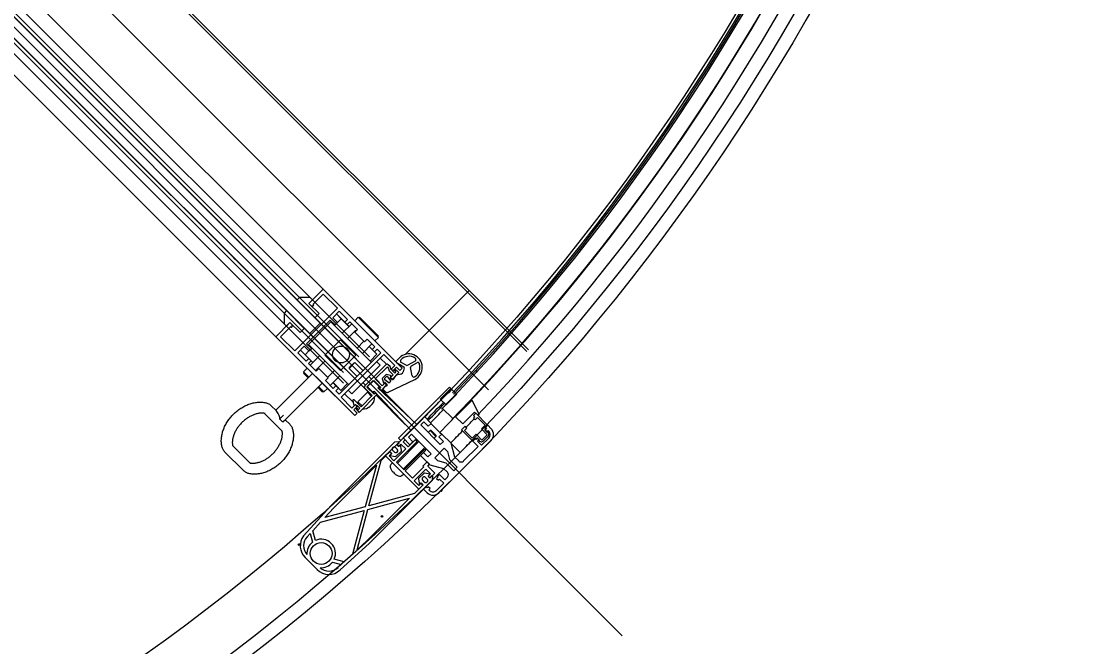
# Model space of a CAD drawing. Extents: x 820 to 5791, y 1495 to 5010.
# Drawn here: x 3219.3 to 3283, y 1978.3 to 2015.5 of the extents above; entities that cross this region are included whole.
import ezdxf

# ---------------------------------------------------------------- set-up
doc = ezdxf.new("R2010")
doc.units = 0
doc.header["$LTSCALE"] = 20
doc.layers.get('0').update_dxf_attribs({"linetype": 'CONTINUOUS', "lineweight": 15})
doc.layers.get('DEFPOINTS').update_dxf_attribs({"linetype": 'CONTINUOUS'})
doc.layers.add('_00_TT_PLASTER INTERIOR', color=60, linetype='CONTINUOUS', lineweight=0)
doc.layers.add('ölç', color=63, linetype='CONTINUOUS', lineweight=20)
doc.layers.add('dış ölçü', color=7, linetype='CONTINUOUS', lineweight=20, true_color=0x0d6787)
doc.styles.add('TRS', font='times.ttf', dxfattribs={"width": 0.8})
doc.dimstyles.new('dış ölçü', dxfattribs={"dimtxt": 12, "dimasz": 5, "dimexe": 5, "dimexo": 35, "dimgap": 5, "dimtad": 1, "dimdec": 0, "dimdsep": 46, "dimtxsty": 'TRS', "dimblk": 'DOT', "dimcen": 0, "dimdle": 0.1, "dimclrd": 256, "dimclre": 256, "dimclrt": 73, "dimadec": 0, "dimazin": 0, "dimtfac": 0.3, "dimtdec": 0, "dimtix": 1, "dimtmove": 2, "dimatfit": 3, "dimldrblk": 'DOT', "dimfxl": 1, "dimfxlon": 1, "dimtolj": 1, "dimarcsym": 0})

# ---------------------------------------------------------------- blocks, each defined once
blk = doc.blocks.new('_Dot')
at = {"layer": 'ölç', "color": 0, "lineweight": -2}
blk.add_line((-0.5, 0), (-1, 0), dxfattribs=at)
at = {"layer": 'ölç', "color": 0, "const_width": 0.5}
blk.add_lwpolyline([(-0.25, 0, 1), (0.25, 0, 1)], format="xyb", close=True, dxfattribs=at)
blk = doc.blocks.new('*D176')
at = {"layer": 'DEFPOINTS', "color": 0, "transparency": 16777216}
for p in [(2844.176, 2097.044), (3414.391, 2084.554), (3414.391, 1809.278)]:
    blk.add_point(p, dxfattribs=at)
at = {"layer": 'dış ölçü', "lineweight": -2, "transparency": 16777216}
for p, q in [((2844.176, 1810.278), (2844.176, 1804.278)), ((3414.391, 1810.278), (3414.391, 1804.278)), ((2849.176, 1809.278), (3409.391, 1809.278))]:
    blk.add_line(p, q, dxfattribs=at)
at = {"layer": 'dış ölçü', "lineweight": -2, "transparency": 16777216, "xscale": 5, "yscale": 5, "zscale": 5, "rotation": 180}
blk.add_blockref('_Dot', (2844.176, 1809.278), dxfattribs=at)
at = {"layer": 'dış ölçü', "lineweight": -2, "transparency": 16777216, "xscale": 5, "yscale": 5, "zscale": 5}
blk.add_blockref('_Dot', (3414.391, 1809.278), dxfattribs=at)
at = {"layer": 'dış ölçü', "color": 73, "transparency": 16777216, "insert": (3129.284, 1820.399), "char_height": 12, "attachment_point": 5, "style": 'TRS'}
blk.add_mtext('\\A1;570', dxfattribs=at)
blk = doc.blocks.new('*D180')
at = {"layer": 'DEFPOINTS', "color": 0, "transparency": 16777216}
for p in [(3700.972, 2100.044), (2054.288, 2083.441), (3700.972, 1729.278)]:
    blk.add_point(p, dxfattribs=at)
at = {"layer": 'dış ölçü', "lineweight": -2, "transparency": 16777216}
for p, q in [((2054.288, 1730.278), (2054.288, 1724.278)), ((3700.972, 1730.278), (3700.972, 1724.278)), ((2059.288, 1729.278), (3695.972, 1729.278))]:
    blk.add_line(p, q, dxfattribs=at)
at = {"layer": 'dış ölçü', "lineweight": -2, "transparency": 16777216, "xscale": 5, "yscale": 5, "zscale": 5, "rotation": 180}
blk.add_blockref('_Dot', (2054.288, 1729.278), dxfattribs=at)
at = {"layer": 'dış ölçü', "lineweight": -2, "transparency": 16777216, "xscale": 5, "yscale": 5, "zscale": 5}
blk.add_blockref('_Dot', (3700.972, 1729.278), dxfattribs=at)
at = {"layer": 'dış ölçü', "color": 73, "transparency": 16777216, "insert": (2877.63, 1740.399), "char_height": 12, "attachment_point": 5, "style": 'TRS'}
blk.add_mtext('\\A1;1647', dxfattribs=at)
blk = doc.blocks.new('HGJFG')
at = {"color": 9}
for p, q in [((-1909.479, -3391.44), (-2111.075, -3189.844)), ((-2000.483, -3288.981), (-1915.065, -3374.399)), ((-2000.588, -3289.085), (-1915.169, -3374.503)), ((-2002.87, -3291.367), (-1917.451, -3376.786)), ((-2006.352, -3291.738), (-1923.762, -3374.328)), ((-1923.948, -3376.352), (-2007.881, -3292.419)), ((-1924.54, -3374.823), (-2006.847, -3292.516)), ((-2008.501, -3293.038), (-1924.567, -3376.972)), ((-1925.318, -3374.965), (-2006.989, -3293.294)), ((-1925.177, -3374.823), (-2006.847, -3293.153)), ((-2008.403, -3294.072), (-1926.096, -3376.379)), ((-2007.767, -3294.072), (-1926.096, -3375.743)), ((-2007.625, -3293.93), (-1925.954, -3375.601)), ((-2009.181, -3294.567), (-1926.591, -3377.157)), ((-1927.298, -3370.793), (-1928.146, -3371.641)), ((-1927.906, -3371.684), (-1927.298, -3371.076)), ((-1922.596, -3375.495), (-1927.298, -3370.793)), ((-1927.298, -3371.076), (-1926.449, -3371.924)), ((-1918.705, -3370.968), (-1920.987, -3373.25)), ((-1918.671, -3370.934), (-1918.705, -3370.968)), ((-1918.671, -3370.934), (-1918.602, -3370.865)), ((-1918.6, -3370.864), (-1918.602, -3370.865)), ((-1928.712, -3371.288), (-1928.853, -3371.429)), ((-1928.853, -3371.429), (-1927.793, -3372.49)), ((-1928.076, -3371.288), (-1928.712, -3371.288)), ((-1928.146, -3371.641), (-1927.934, -3371.429)), ((-1927.545, -3372.242), (-1928.146, -3371.641)), ((-1928.146, -3371.641), (-1928.012, -3371.776)), ((-1927.934, -3371.429), (-1928.076, -3371.288)), ((-1928.012, -3371.776), (-1927.899, -3371.776)), ((-1927.856, -3371.733), (-1927.906, -3371.684)), ((-1927.899, -3371.776), (-1927.856, -3371.733)), ((-1929.49, -3372.066), (-1929.631, -3372.207)), ((-1929.631, -3372.207), (-1929.631, -3372.843)), ((-1928.429, -3373.126), (-1929.49, -3372.066)), ((-1926.449, -3371.924), (-1928.995, -3374.47)), ((-1927.793, -3372.49), (-1927.545, -3372.242)), ((-1926.732, -3372.49), (-1926.343, -3372.101)), ((-1926.223, -3372.547), (-1926.506, -3372.264)), ((-1926.502, -3372.26), (-1926.007, -3372.755)), ((-1926.343, -3372.101), (-1925.848, -3372.596)), ((-1925.212, -3372.455), (-1925.424, -3372.667)), ((-1925.212, -3372.455), (-1924.01, -3373.657)), ((-1925.177, -3372.49), (-1925.134, -3372.448)), ((-1925.134, -3372.448), (-1924.003, -3373.579)), ((-1929.278, -3372.773), (-1930.126, -3373.621)), ((-1929.843, -3373.621), (-1929.235, -3373.013)), ((-1929.631, -3372.843), (-1929.49, -3372.985)), ((-1929.49, -3372.985), (-1929.278, -3372.773)), ((-1929.278, -3372.773), (-1928.677, -3373.374)), ((-1929.143, -3372.907), (-1929.278, -3372.773)), ((-1929.235, -3373.013), (-1929.186, -3373.063)), ((-1929.186, -3373.063), (-1929.143, -3373.02)), ((-1929.143, -3373.02), (-1929.143, -3372.907)), ((-1928.288, -3374.046), (-1926.874, -3372.631)), ((-1926.838, -3372.737), (-1928.182, -3374.081)), ((-1928.103, -3373.436), (-1927.483, -3372.817)), ((-1926.874, -3372.631), (-1926.591, -3372.914)), ((-1924.434, -3375.142), (-1926.838, -3372.737)), ((-1926.449, -3372.773), (-1926.732, -3372.49)), ((-1926.591, -3372.914), (-1926.626, -3372.95)), ((-1926.591, -3372.914), (-1926.449, -3372.773)), ((-1926.223, -3372.547), (-1926.449, -3372.773)), ((-1925.763, -3373.006), (-1926.223, -3372.547)), ((-1925.601, -3372.843), (-1926.166, -3373.409)), ((-1925.848, -3372.596), (-1926.007, -3372.755)), ((-1926.007, -3372.755), (-1925.866, -3372.897)), ((-1925.866, -3372.897), (-1925.707, -3372.737)), ((-1925.866, -3372.897), (-1925.76, -3373.003)), ((-1925.707, -3372.737), (-1925.247, -3373.197)), ((-1930.126, -3373.621), (-1925.424, -3378.324)), ((-1928.995, -3374.47), (-1929.843, -3373.621)), ((-1928.677, -3373.374), (-1928.429, -3373.126)), ((-1925.389, -3373.268), (-1925.848, -3373.727)), ((-1925.247, -3373.197), (-1925.406, -3373.356)), ((-1925.406, -3373.356), (-1924.841, -3373.922)), ((-1924.01, -3373.657), (-1924.222, -3373.869)), ((-1924.045, -3373.621), (-1924.003, -3373.579)), ((-1922.414, -3374.677), (-1920.987, -3373.25)), ((-1928.818, -3374.576), (-1928.429, -3374.187)), ((-1928.429, -3374.187), (-1928.146, -3374.47)), ((-1928.005, -3374.328), (-1928.288, -3374.046)), ((-1925.778, -3376.485), (-1928.182, -3374.081)), ((-1928.146, -3374.47), (-1928.005, -3374.328)), ((-1927.97, -3374.293), (-1928.005, -3374.328)), ((-1927.192, -3374.717), (-1926.273, -3373.798)), ((-1926.273, -3373.798), (-1925.353, -3374.717)), ((-1925.283, -3374.293), (-1924.876, -3373.886)), ((-1924.399, -3374.046), (-1924.964, -3374.611)), ((-1924.841, -3373.922), (-1924.682, -3373.763)), ((-1924.682, -3373.763), (-1924.222, -3374.222)), ((-1924.102, -3374.668), (-1924.561, -3374.208)), ((-1924.558, -3374.205), (-1924.381, -3374.381)), ((-1924.222, -3374.222), (-1924.381, -3374.381)), ((-1924.24, -3374.523), (-1924.08, -3374.364)), ((-1924.08, -3374.364), (-1923.868, -3374.576)), ((-1928.323, -3375.071), (-1928.818, -3374.576)), ((-1928.659, -3374.417), (-1928.164, -3374.912)), ((-1928.655, -3374.413), (-1928.373, -3374.696)), ((-1928.146, -3374.47), (-1928.373, -3374.696)), ((-1928.373, -3374.696), (-1927.913, -3375.156)), ((-1928.164, -3374.912), (-1928.323, -3375.071)), ((-1928.023, -3375.053), (-1928.164, -3374.912)), ((-1927.51, -3374.753), (-1928.076, -3375.318)), ((-1926.273, -3375.637), (-1927.192, -3374.717)), ((-1923.868, -3374.576), (-1926.343, -3377.051)), ((-1925.353, -3374.717), (-1926.273, -3375.637)), ((-1926.237, -3377.228), (-1923.692, -3374.682)), ((-1924.102, -3374.668), (-1924.505, -3375.071)), ((-1924.381, -3374.381), (-1924.24, -3374.523)), ((-1923.904, -3374.894), (-1923.531, -3375.266)), ((-1923.692, -3374.682), (-1923.041, -3375.333)), ((-1922.758, -3374.88), (-1922.949, -3375.071)), ((-1928.252, -3375.495), (-1928.465, -3375.707)), ((-1928.182, -3375.212), (-1928.023, -3375.053)), ((-1927.722, -3375.672), (-1928.182, -3375.212)), ((-1928.023, -3375.053), (-1927.917, -3375.159)), ((-1927.192, -3375.071), (-1927.757, -3375.637)), ((-1927.563, -3375.513), (-1927.722, -3375.672)), ((-1926.997, -3376.079), (-1927.563, -3375.513)), ((-1927.033, -3376.043), (-1926.626, -3375.637)), ((-1925.407, -3375.159), (-1925.76, -3375.512)), ((-1925.743, -3375.46), (-1925.76, -3375.512)), ((-1925.283, -3375.99), (-1925.76, -3375.512)), ((-1925.459, -3375.176), (-1925.743, -3375.46)), ((-1925.601, -3377.015), (-1923.904, -3375.318)), ((-1925.459, -3375.176), (-1925.407, -3375.159)), ((-1924.929, -3375.637), (-1925.407, -3375.159)), ((-1923.561, -3375.287), (-1924.819, -3376.545)), ((-1924.197, -3376.135), (-1923.476, -3375.414)), ((-1923.904, -3375.318), (-1924.116, -3375.106)), ((-1923.476, -3375.414), (-1923.42, -3375.471)), ((-1923.317, -3375.39), (-1923.42, -3375.287)), ((-1923.42, -3375.471), (-1923.369, -3375.66)), ((-1923.263, -3375.554), (-1923.298, -3375.423)), ((-1923.27, -3375.528), (-1923.253, -3375.545)), ((-1923.194, -3375.623), (-1923.263, -3375.554)), ((-1923.041, -3375.333), (-1923.253, -3375.545)), ((-1923.253, -3375.545), (-1923.147, -3375.651)), ((-1923.194, -3375.639), (-1923.194, -3375.623)), ((-1923.038, -3375.796), (-1923.194, -3375.639)), ((-1923.147, -3375.651), (-1922.935, -3375.439)), ((-1923.023, -3375.527), (-1923.059, -3375.562)), ((-1923.059, -3375.562), (-1923.059, -3375.633)), ((-1923.059, -3375.633), (-1922.967, -3375.725)), ((-1922.79, -3375.76), (-1923.023, -3375.527)), ((-1922.939, -3375.15), (-1922.49, -3375.408)), ((-1922.935, -3375.439), (-1922.737, -3375.637)), ((-1922.914, -3375.177), (-1922.906, -3375.169)), ((-1922.737, -3375.637), (-1922.596, -3375.495)), ((-1922.359, -3375.322), (-1922.654, -3375.152)), ((-1922.467, -3375.465), (-1922.532, -3375.706)), ((-1921.824, -3375.071), (-1922.259, -3375.322)), ((-1922.006, -3375.945), (-1922.091, -3375.463)), ((-1922.042, -3375.359), (-1921.715, -3375.17)), ((-1927.934, -3375.813), (-1930.126, -3378.005)), ((-1928.429, -3375.743), (-1928.472, -3375.785)), ((-1928.189, -3376.068), (-1928.472, -3375.785)), ((-1928.146, -3376.025), (-1928.465, -3375.707)), ((-1927.156, -3376.238), (-1926.997, -3376.079)), ((-1926.697, -3376.697), (-1927.156, -3376.238)), ((-1926.308, -3375.955), (-1926.874, -3376.52)), ((-1924.692, -3376.63), (-1924.289, -3376.227)), ((-1924.328, -3376.238), (-1924.682, -3376.591)), ((-1924.42, -3376.146), (-1924.575, -3375.99)), ((-1923.974, -3376.591), (-1924.328, -3376.238)), ((-1924.289, -3376.227), (-1923.865, -3376.651)), ((-1923.787, -3376.545), (-1924.197, -3376.135)), ((-1923.543, -3375.863), (-1923.784, -3376.103)), ((-1923.784, -3376.103), (-1923.713, -3376.366)), ((-1923.636, -3376.097), (-1923.549, -3376.011)), ((-1923.398, -3376.362), (-1923.629, -3376.187)), ((-1923.281, -3375.933), (-1923.543, -3375.863)), ((-1923.459, -3376.017), (-1923.285, -3376.249)), ((-1923.419, -3376.933), (-1921.842, -3376.165)), ((-1923.369, -3375.66), (-1923.136, -3375.894)), ((-1923.136, -3375.894), (-1923.299, -3376.058)), ((-1923.297, -3376.088), (-1923.191, -3376.162)), ((-1923.182, -3376.153), (-1923.292, -3376.044)), ((-1923.288, -3375.998), (-1923.271, -3375.986)), ((-1923.191, -3376.162), (-1922.79, -3375.76)), ((-1923.047, -3376.022), (-1923.102, -3376.139)), ((-1922.967, -3375.725), (-1923.038, -3375.796)), ((-1922.962, -3375.932), (-1923.038, -3376.008)), ((-1922.673, -3375.848), (-1922.939, -3375.919)), ((-1928.595, -3377.606), (-1927.369, -3376.379)), ((-1927.34, -3376.916), (-1927.623, -3376.634)), ((-1927.262, -3376.909), (-1927.581, -3376.591)), ((-1927.298, -3376.874), (-1927.34, -3376.916)), ((-1927.05, -3376.697), (-1927.262, -3376.909)), ((-1926.714, -3376.361), (-1926.538, -3376.538)), ((-1926.711, -3376.358), (-1926.251, -3376.817)), ((-1926.538, -3376.538), (-1926.697, -3376.697)), ((-1926.555, -3376.839), (-1926.396, -3376.68)), ((-1926.343, -3377.051), (-1926.555, -3376.839)), ((-1926.396, -3376.68), (-1926.538, -3376.538)), ((-1925.848, -3376.414), (-1926.251, -3376.817)), ((-1925.601, -3377.015), (-1925.813, -3376.803)), ((-1924.773, -3376.499), (-1924.929, -3376.344)), ((-1924.819, -3376.687), (-1924.374, -3377.132)), ((-1924.268, -3377.054), (-1924.692, -3376.63)), ((-1924.682, -3376.591), (-1924.328, -3376.945)), ((-1924.328, -3376.945), (-1924.257, -3376.874)), ((-1924.257, -3376.874), (-1922.065, -3379.207)), ((-1924.045, -3376.662), (-1923.974, -3376.591)), ((-1921.712, -3378.854), (-1924.045, -3376.662)), ((-1923.985, -3376.602), (-1923.901, -3376.687)), ((-1923.865, -3376.651), (-1923.943, -3376.729)), ((-1923.943, -3376.729), (-1923.851, -3376.821)), ((-1923.851, -3376.821), (-1923.52, -3376.49)), ((-1923.809, -3376.779), (-1922.076, -3378.511)), ((-1923.624, -3376.382), (-1923.787, -3376.545)), ((-1923.639, -3376.609), (-1923.727, -3376.697)), ((-1923.727, -3376.768), (-1923.59, -3376.904)), ((-1923.66, -3376.375), (-1923.649, -3376.359)), ((-1923.508, -3376.545), (-1923.624, -3376.599)), ((-1923.603, -3376.355), (-1923.494, -3376.464)), ((-1923.52, -3376.49), (-1923.594, -3376.385)), ((-1923.288, -3376.301), (-1923.345, -3376.358)), ((-1919.767, -3376.627), (-1922.808, -3379.667)), ((-1919.696, -3376.697), (-1920.333, -3377.334)), ((-1919.838, -3376.98), (-1919.626, -3376.768)), ((-1919.626, -3376.768), (-1919.767, -3376.627)), ((-1919.343, -3377.051), (-1919.696, -3376.697)), ((-1931.406, -3377.554), (-1931.342, -3377.542)), ((-1931.342, -3377.542), (-1931.279, -3377.533)), ((-1931.279, -3377.533), (-1931.216, -3377.527)), ((-1931.216, -3377.527), (-1931.153, -3377.522)), ((-1931.153, -3377.522), (-1931.09, -3377.52)), ((-1931.09, -3377.52), (-1931.028, -3377.52)), ((-1931.028, -3377.52), (-1930.966, -3377.523)), ((-1930.966, -3377.523), (-1930.904, -3377.527)), ((-1930.904, -3377.527), (-1930.842, -3377.535)), ((-1930.842, -3377.535), (-1930.782, -3377.544)), ((-1930.782, -3377.544), (-1930.722, -3377.556)), ((-1925.587, -3377.878), (-1926.237, -3377.228)), ((-1926.025, -3377.015), (-1925.51, -3377.53)), ((-1925.529, -3377.421), (-1925.49, -3377.641)), ((-1925.045, -3377.803), (-1925.462, -3377.386)), ((-1924.664, -3376.927), (-1925.23, -3377.493)), ((-1925.23, -3377.493), (-1924.982, -3377.74)), ((-1925.159, -3378.129), (-1924.098, -3377.068)), ((-1924.374, -3377.132), (-1925.045, -3377.803)), ((-1924.664, -3376.927), (-1924.416, -3377.175)), ((-1924.232, -3377.019), (-1924.317, -3376.934)), ((-1924.19, -3376.977), (-1924.268, -3377.054)), ((-1924.098, -3377.068), (-1924.19, -3376.977)), ((-1922.408, -3378.843), (-1924.14, -3377.11)), ((-1922.539, -3379.653), (-1919.852, -3376.966)), ((-1920.333, -3377.334), (-1919.979, -3377.687)), ((-1919.979, -3377.687), (-1919.343, -3377.051)), ((-1919.852, -3376.966), (-1919.838, -3376.98)), ((-1918.424, -3377.404), (-1919.414, -3378.394)), ((-1917.999, -3378.253), (-1918.424, -3377.404)), ((-1932.596, -3378.192), (-1932.544, -3378.144)), ((-1932.544, -3378.144), (-1932.491, -3378.097)), ((-1932.491, -3378.097), (-1932.437, -3378.052)), ((-1932.437, -3378.052), (-1932.381, -3378.009)), ((-1932.381, -3378.009), (-1932.325, -3377.967)), ((-1932.325, -3377.967), (-1932.268, -3377.926)), ((-1932.268, -3377.926), (-1932.21, -3377.887)), ((-1932.21, -3377.887), (-1932.151, -3377.85)), ((-1932.151, -3377.85), (-1932.091, -3377.815)), ((-1932.091, -3377.815), (-1932.031, -3377.781)), ((-1932.031, -3377.781), (-1931.97, -3377.749)), ((-1931.97, -3377.749), (-1931.908, -3377.72)), ((-1931.908, -3377.72), (-1931.847, -3377.692)), ((-1931.847, -3377.692), (-1931.785, -3377.666)), ((-1931.785, -3377.666), (-1931.722, -3377.642)), ((-1931.722, -3377.642), (-1931.659, -3377.62)), ((-1931.659, -3377.62), (-1931.596, -3377.6)), ((-1931.596, -3377.6), (-1931.533, -3377.583)), ((-1931.533, -3377.583), (-1931.469, -3377.567)), ((-1931.469, -3377.567), (-1931.406, -3377.554)), ((-1931.11, -3378.186), (-1931.154, -3378.193)), ((-1931.067, -3378.181), (-1931.11, -3378.186)), ((-1931.025, -3378.178), (-1931.067, -3378.181)), ((-1930.983, -3378.176), (-1931.025, -3378.178)), ((-1930.943, -3378.176), (-1930.983, -3378.176)), ((-1930.904, -3378.177), (-1930.943, -3378.176)), ((-1930.866, -3378.18), (-1930.904, -3378.177)), ((-1930.83, -3378.184), (-1930.866, -3378.18)), ((-1930.795, -3378.189), (-1930.83, -3378.184)), ((-1930.762, -3378.196), (-1930.795, -3378.189)), ((-1930.79, -3378.19), (-1929.715, -3379.265)), ((-1930.722, -3377.556), (-1930.677, -3377.568)), ((-1930.677, -3377.568), (-1930.632, -3377.583)), ((-1930.632, -3377.583), (-1930.589, -3377.601)), ((-1930.589, -3377.601), (-1930.547, -3377.622)), ((-1930.547, -3377.622), (-1930.506, -3377.646)), ((-1930.506, -3377.646), (-1930.468, -3377.673)), ((-1930.468, -3377.673), (-1930.431, -3377.703)), ((-1930.431, -3377.703), (-1930.396, -3377.735)), ((-1930.396, -3377.735), (-1930.106, -3378.026)), ((-1930.104, -3378.028), (-1930.106, -3378.026)), ((-1930.102, -3378.029), (-1930.104, -3378.028)), ((-1930.101, -3378.031), (-1930.102, -3378.029)), ((-1930.099, -3378.033), (-1930.101, -3378.031)), ((-1930.097, -3378.035), (-1930.099, -3378.033)), ((-1930.095, -3378.037), (-1930.097, -3378.035)), ((-1930.093, -3378.039), (-1930.095, -3378.037)), ((-1930.091, -3378.041), (-1930.093, -3378.039)), ((-1930.09, -3378.043), (-1930.091, -3378.041)), ((-1930.088, -3378.045), (-1930.09, -3378.043)), ((-1930.086, -3378.048), (-1930.088, -3378.045)), ((-1930.084, -3378.05), (-1930.086, -3378.048)), ((-1930.082, -3378.052), (-1930.084, -3378.05)), ((-1930.079, -3378.055), (-1930.082, -3378.052)), ((-1930.077, -3378.057), (-1930.079, -3378.055)), ((-1930.075, -3378.06), (-1930.077, -3378.057)), ((-1930.073, -3378.062), (-1930.075, -3378.06)), ((-1930.071, -3378.065), (-1930.073, -3378.062)), ((-1930.069, -3378.067), (-1930.071, -3378.065)), ((-1930.067, -3378.07), (-1930.069, -3378.067)), ((-1930.065, -3378.072), (-1930.067, -3378.07)), ((-1930.063, -3378.075), (-1930.065, -3378.072)), ((-1930.061, -3378.077), (-1930.063, -3378.075)), ((-1930.059, -3378.079), (-1930.061, -3378.077)), ((-1929.479, -3378.489), (-1928.595, -3377.606)), ((-1925.374, -3377.666), (-1925.587, -3377.878)), ((-1925.481, -3377.984), (-1925.268, -3377.772)), ((-1925.283, -3378.182), (-1925.481, -3377.984)), ((-1925.441, -3377.683), (-1925.349, -3377.683)), ((-1925.424, -3378.324), (-1925.283, -3378.182)), ((-1925.268, -3377.772), (-1925.374, -3377.666)), ((-1925.35, -3377.853), (-1925.371, -3377.875)), ((-1925.371, -3377.875), (-1925.159, -3378.129)), ((-1925.293, -3377.853), (-1925.35, -3377.853)), ((-1925.349, -3377.683), (-1925.306, -3377.725)), ((-1925.306, -3377.725), (-1925.28, -3377.725)), ((-1925.194, -3377.952), (-1925.293, -3377.853)), ((-1925.28, -3377.725), (-1925.123, -3377.882)), ((-1925.123, -3377.882), (-1925.194, -3377.952)), ((-1924.381, -3377.634), (-1924.522, -3377.776)), ((-1920.202, -3377.888), (-1919.573, -3378.498)), ((-1918.989, -3378.819), (-1918.282, -3378.111)), ((-1918.212, -3378.182), (-1918.353, -3378.324)), ((-1918.282, -3378.111), (-1918.07, -3378.324)), ((-1917.504, -3378.889), (-1918.212, -3378.182)), ((-1933.108, -3378.858), (-1933.074, -3378.798)), ((-1933.074, -3378.798), (-1933.039, -3378.738)), ((-1933.039, -3378.738), (-1933.002, -3378.679)), ((-1933.002, -3378.679), (-1932.963, -3378.621)), ((-1932.963, -3378.621), (-1932.922, -3378.564)), ((-1932.922, -3378.564), (-1932.88, -3378.507)), ((-1932.88, -3378.507), (-1932.837, -3378.452)), ((-1932.837, -3378.452), (-1932.792, -3378.398)), ((-1932.792, -3378.398), (-1932.745, -3378.345)), ((-1932.745, -3378.345), (-1932.697, -3378.293)), ((-1932.697, -3378.293), (-1932.647, -3378.242)), ((-1932.647, -3378.242), (-1932.596, -3378.192)), ((-1932.225, -3378.823), (-1932.261, -3378.865)), ((-1932.186, -3378.782), (-1932.225, -3378.823)), ((-1932.147, -3378.742), (-1932.186, -3378.782)), ((-1932.107, -3378.703), (-1932.147, -3378.742)), ((-1932.066, -3378.665), (-1932.107, -3378.703)), ((-1932.024, -3378.628), (-1932.066, -3378.665)), ((-1931.981, -3378.592), (-1932.024, -3378.628)), ((-1931.938, -3378.557), (-1931.981, -3378.592)), ((-1931.894, -3378.524), (-1931.938, -3378.557)), ((-1931.849, -3378.492), (-1931.894, -3378.524)), ((-1931.804, -3378.461), (-1931.849, -3378.492)), ((-1931.758, -3378.432), (-1931.804, -3378.461)), ((-1931.712, -3378.404), (-1931.758, -3378.432)), ((-1931.665, -3378.378), (-1931.712, -3378.404)), ((-1931.618, -3378.353), (-1931.665, -3378.378)), ((-1931.571, -3378.33), (-1931.618, -3378.353)), ((-1931.524, -3378.308), (-1931.571, -3378.33)), ((-1931.477, -3378.288), (-1931.524, -3378.308)), ((-1931.43, -3378.269), (-1931.477, -3378.288)), ((-1931.383, -3378.252), (-1931.43, -3378.269)), ((-1931.336, -3378.237), (-1931.383, -3378.252)), ((-1931.29, -3378.224), (-1931.336, -3378.237)), ((-1931.244, -3378.212), (-1931.29, -3378.224)), ((-1931.199, -3378.202), (-1931.244, -3378.212)), ((-1931.154, -3378.193), (-1931.199, -3378.202)), ((-1929.667, -3378.301), (-1929.891, -3378.524)), ((-1929.891, -3378.524), (-1929.891, -3378.524)), ((-1929.882, -3378.517), (-1929.882, -3378.516)), ((-1929.882, -3378.519), (-1929.882, -3378.517)), ((-1929.881, -3378.52), (-1929.882, -3378.519)), ((-1929.881, -3378.522), (-1929.881, -3378.52)), ((-1929.881, -3378.523), (-1929.881, -3378.522)), ((-1929.88, -3378.524), (-1929.881, -3378.523)), ((-1929.88, -3378.526), (-1929.88, -3378.524)), ((-1929.879, -3378.527), (-1929.88, -3378.526)), ((-1929.879, -3378.529), (-1929.879, -3378.527)), ((-1929.879, -3378.53), (-1929.879, -3378.529)), ((-1929.878, -3378.531), (-1929.879, -3378.53)), ((-1929.878, -3378.532), (-1929.878, -3378.531)), ((-1929.877, -3378.534), (-1929.878, -3378.532)), ((-1929.876, -3378.535), (-1929.877, -3378.534)), ((-1929.876, -3378.536), (-1929.876, -3378.535)), ((-1929.875, -3378.537), (-1929.876, -3378.536)), ((-1929.875, -3378.538), (-1929.875, -3378.537)), ((-1929.874, -3378.539), (-1929.875, -3378.538)), ((-1929.873, -3378.54), (-1929.874, -3378.539)), ((-1929.873, -3378.541), (-1929.873, -3378.54)), ((-1929.872, -3378.542), (-1929.873, -3378.541)), ((-1929.871, -3378.543), (-1929.872, -3378.542)), ((-1929.87, -3378.544), (-1929.871, -3378.543)), ((-1929.87, -3378.545), (-1929.87, -3378.544)), ((-1929.87, -3378.545), (-1929.723, -3378.692)), ((-1929.722, -3378.692), (-1929.723, -3378.692)), ((-1929.721, -3378.693), (-1929.722, -3378.692)), ((-1929.72, -3378.694), (-1929.721, -3378.693)), ((-1929.719, -3378.695), (-1929.72, -3378.694)), ((-1929.718, -3378.696), (-1929.719, -3378.695)), ((-1929.717, -3378.696), (-1929.718, -3378.696)), ((-1929.716, -3378.697), (-1929.717, -3378.696)), ((-1929.714, -3378.697), (-1929.716, -3378.697)), ((-1929.713, -3378.698), (-1929.714, -3378.697)), ((-1929.712, -3378.698), (-1929.713, -3378.698)), ((-1929.711, -3378.698), (-1929.712, -3378.698)), ((-1929.71, -3378.698), (-1929.711, -3378.698)), ((-1929.708, -3378.699), (-1929.71, -3378.698)), ((-1929.707, -3378.699), (-1929.708, -3378.699)), ((-1929.706, -3378.699), (-1929.707, -3378.699)), ((-1929.705, -3378.699), (-1929.706, -3378.699)), ((-1929.704, -3378.699), (-1929.705, -3378.699)), ((-1929.702, -3378.699), (-1929.704, -3378.699)), ((-1929.479, -3378.489), (-1929.702, -3378.712)), ((-1929.701, -3378.698), (-1929.702, -3378.699)), ((-1929.702, -3378.712), (-1929.702, -3378.712)), ((-1929.7, -3378.698), (-1929.701, -3378.698)), ((-1929.699, -3378.698), (-1929.7, -3378.698)), ((-1929.697, -3378.698), (-1929.699, -3378.698)), ((-1929.696, -3378.697), (-1929.697, -3378.698)), ((-1929.695, -3378.697), (-1929.696, -3378.697)), ((-1929.561, -3378.571), (-1929.291, -3378.841)), ((-1921.266, -3378.38), (-1922.539, -3379.653)), ((-1921.489, -3378.879), (-1921.305, -3378.695)), ((-1921.305, -3378.695), (-1921.04, -3378.96)), ((-1920.863, -3378.783), (-1921.266, -3378.38)), ((-1921.04, -3378.96), (-1920.863, -3378.783)), ((-1920.875, -3378.795), (-1920.841, -3378.828)), ((-1919.414, -3378.394), (-1918.989, -3378.819)), ((-1918.353, -3378.324), (-1918.282, -3378.394)), ((-1918.282, -3378.394), (-1918.353, -3378.465)), ((-1918.353, -3378.465), (-1918.247, -3378.571)), ((-1918.247, -3378.571), (-1918.105, -3378.43)), ((-1918.105, -3378.43), (-1917.646, -3378.889)), ((-1918.07, -3378.324), (-1917.999, -3378.253)), ((-1933.336, -3379.483), (-1933.322, -3379.42)), ((-1933.322, -3379.42), (-1933.307, -3379.356)), ((-1933.307, -3379.356), (-1933.289, -3379.293)), ((-1933.289, -3379.293), (-1933.269, -3379.23)), ((-1933.269, -3379.23), (-1933.247, -3379.167)), ((-1933.247, -3379.167), (-1933.223, -3379.104)), ((-1933.223, -3379.104), (-1933.197, -3379.042)), ((-1933.197, -3379.042), (-1933.17, -3378.981)), ((-1933.17, -3378.981), (-1933.14, -3378.919)), ((-1933.14, -3378.919), (-1933.108, -3378.858)), ((-1932.62, -3379.46), (-1932.637, -3379.507)), ((-1932.602, -3379.413), (-1932.62, -3379.46)), ((-1932.582, -3379.366), (-1932.602, -3379.413)), ((-1932.56, -3379.319), (-1932.582, -3379.366)), ((-1932.536, -3379.272), (-1932.56, -3379.319)), ((-1932.512, -3379.225), (-1932.536, -3379.272)), ((-1932.485, -3379.178), (-1932.512, -3379.225)), ((-1932.457, -3379.132), (-1932.485, -3379.178)), ((-1932.428, -3379.086), (-1932.457, -3379.132)), ((-1932.398, -3379.041), (-1932.428, -3379.086)), ((-1932.365, -3378.996), (-1932.398, -3379.041)), ((-1932.332, -3378.952), (-1932.365, -3378.996)), ((-1932.297, -3378.908), (-1932.332, -3378.952)), ((-1932.261, -3378.865), (-1932.297, -3378.908)), ((-1929.74, -3379.269), (-1929.745, -3379.235)), ((-1929.735, -3379.304), (-1929.74, -3379.269)), ((-1929.733, -3379.34), (-1929.735, -3379.304)), ((-1929.735, -3379.497), (-1929.732, -3379.456)), ((-1929.731, -3379.378), (-1929.733, -3379.34)), ((-1929.732, -3379.456), (-1929.731, -3379.416)), ((-1929.731, -3379.416), (-1929.731, -3379.378)), ((-1929.291, -3378.841), (-1929.258, -3378.876)), ((-1929.258, -3378.876), (-1929.229, -3378.913)), ((-1929.229, -3378.913), (-1929.202, -3378.952)), ((-1929.202, -3378.952), (-1929.177, -3378.992)), ((-1929.177, -3378.992), (-1929.156, -3379.034)), ((-1929.156, -3379.034), (-1929.138, -3379.077)), ((-1929.138, -3379.077), (-1929.123, -3379.122)), ((-1929.123, -3379.122), (-1929.112, -3379.167)), ((-1929.112, -3379.167), (-1929.1, -3379.227)), ((-1929.1, -3379.227), (-1929.09, -3379.287)), ((-1929.09, -3379.287), (-1929.083, -3379.349)), ((-1929.083, -3379.349), (-1929.078, -3379.41)), ((-1929.078, -3379.41), (-1929.075, -3379.473)), ((-1922.224, -3379.614), (-1922.04, -3379.43)), ((-1922.065, -3379.207), (-1921.712, -3378.854)), ((-1922.04, -3379.43), (-1920.874, -3380.597)), ((-1920.322, -3380.045), (-1921.489, -3378.879)), ((-1921.047, -3379.321), (-1920.933, -3379.207)), ((-1920.58, -3379.56), (-1920.933, -3379.207)), ((-1920.864, -3379.207), (-1920.933, -3379.207)), ((-1920.864, -3379.207), (-1920.58, -3379.491)), ((-1920.841, -3378.828), (-1920.343, -3379.32)), ((-1920.227, -3379.42), (-1920.404, -3379.596)), ((-1920.343, -3379.32), (-1920.234, -3379.427)), ((-1919.672, -3379.974), (-1920.227, -3379.42)), ((-1918.848, -3378.96), (-1919.06, -3379.172)), ((-1919.06, -3379.172), (-1918.424, -3379.808)), ((-1918.883, -3379.207), (-1918.742, -3379.066)), ((-1918.424, -3379.667), (-1918.883, -3379.207)), ((-1918.742, -3379.066), (-1918.848, -3378.96)), ((-1918.194, -3379.437), (-1918.424, -3379.667)), ((-1917.847, -3379.784), (-1918.194, -3379.437)), ((-1917.646, -3378.889), (-1917.876, -3379.119)), ((-1917.876, -3379.119), (-1917.529, -3379.466)), ((-1917.671, -3379.183), (-1917.6, -3379.112)), ((-1917.529, -3379.324), (-1917.671, -3379.183)), ((-1917.663, -3379.048), (-1917.504, -3378.889)), ((-1917.6, -3379.112), (-1917.663, -3379.048)), ((-1917.575, -3379.101), (-1917.646, -3379.172)), ((-1917.646, -3379.172), (-1917.54, -3379.278)), ((-1917.497, -3378.896), (-1917.639, -3379.038)), ((-1917.639, -3379.038), (-1917.575, -3379.101)), ((-1917.54, -3379.278), (-1917.469, -3379.207)), ((-1917.508, -3379.303), (-1917.529, -3379.324)), ((-1917.292, -3379.101), (-1917.497, -3378.896)), ((-1917.442, -3379.38), (-1917.476, -3379.309)), ((-1917.469, -3379.207), (-1917.434, -3379.243)), ((-1933.369, -3379.799), (-1933.367, -3379.736)), ((-1933.369, -3379.861), (-1933.369, -3379.799)), ((-1933.367, -3379.924), (-1933.369, -3379.861)), ((-1933.367, -3379.736), (-1933.363, -3379.673)), ((-1933.362, -3379.986), (-1933.367, -3379.924)), ((-1933.363, -3379.673), (-1933.356, -3379.61)), ((-1933.355, -3380.047), (-1933.362, -3379.986)), ((-1933.356, -3379.61), (-1933.347, -3379.547)), ((-1933.345, -3380.108), (-1933.355, -3380.047)), ((-1933.347, -3379.547), (-1933.336, -3379.483)), ((-1932.713, -3379.907), (-1932.714, -3379.947)), ((-1932.714, -3379.947), (-1932.712, -3379.985)), ((-1932.712, -3379.865), (-1932.713, -3379.907)), ((-1932.708, -3379.823), (-1932.712, -3379.865)), ((-1932.712, -3379.985), (-1932.71, -3380.023)), ((-1932.71, -3380.023), (-1932.706, -3380.059)), ((-1932.703, -3379.78), (-1932.708, -3379.823)), ((-1932.706, -3380.059), (-1932.7, -3380.094)), ((-1932.696, -3379.736), (-1932.703, -3379.78)), ((-1932.7, -3380.094), (-1932.694, -3380.127)), ((-1931.624, -3381.175), (-1932.699, -3380.099)), ((-1932.688, -3379.691), (-1932.696, -3379.736)), ((-1932.678, -3379.646), (-1932.688, -3379.691)), ((-1932.666, -3379.6), (-1932.678, -3379.646)), ((-1932.652, -3379.553), (-1932.666, -3379.6)), ((-1932.637, -3379.507), (-1932.652, -3379.553)), ((-1929.941, -3380.123), (-1929.916, -3380.078)), ((-1929.916, -3380.078), (-1929.893, -3380.032)), ((-1929.893, -3380.032), (-1929.871, -3379.986)), ((-1929.871, -3379.986), (-1929.851, -3379.94)), ((-1929.851, -3379.94), (-1929.832, -3379.894)), ((-1929.832, -3379.894), (-1929.815, -3379.848)), ((-1929.815, -3379.848), (-1929.799, -3379.803)), ((-1929.799, -3379.803), (-1929.785, -3379.758)), ((-1929.785, -3379.758), (-1929.773, -3379.713)), ((-1929.773, -3379.713), (-1929.762, -3379.669)), ((-1929.762, -3379.669), (-1929.753, -3379.625)), ((-1929.753, -3379.625), (-1929.746, -3379.581)), ((-1929.746, -3379.581), (-1929.74, -3379.539)), ((-1929.74, -3379.539), (-1929.735, -3379.497)), ((-1929.156, -3380.041), (-1929.176, -3380.104)), ((-1929.138, -3379.978), (-1929.156, -3380.041)), ((-1929.122, -3379.914), (-1929.138, -3379.978)), ((-1929.109, -3379.851), (-1929.122, -3379.914)), ((-1929.098, -3379.787), (-1929.109, -3379.851)), ((-1929.089, -3379.724), (-1929.098, -3379.787)), ((-1929.082, -3379.661), (-1929.089, -3379.724)), ((-1929.077, -3379.598), (-1929.082, -3379.661)), ((-1929.075, -3379.535), (-1929.077, -3379.598)), ((-1929.075, -3379.473), (-1929.075, -3379.535)), ((-1923.055, -3379.915), (-1926.817, -3383.676)), ((-1922.821, -3379.894), (-1923.055, -3379.915)), ((-1922.935, -3381.095), (-1921.698, -3379.858)), ((-1922.666, -3379.808), (-1922.914, -3380.056)), ((-1922.914, -3380.056), (-1922.808, -3380.162)), ((-1922.907, -3380.063), (-1922.765, -3379.95)), ((-1922.801, -3380.169), (-1922.907, -3380.063)), ((-1922.878, -3381.152), (-1921.599, -3379.872)), ((-1922.765, -3379.95), (-1922.821, -3379.894)), ((-1922.808, -3379.667), (-1922.666, -3379.808)), ((-1922.808, -3380.162), (-1922.666, -3380.021)), ((-1922.687, -3380.056), (-1922.801, -3380.169)), ((-1922.628, -3380.391), (-1922.687, -3380.056)), ((-1922.666, -3380.021), (-1922.383, -3380.303)), ((-1922.539, -3379.653), (-1922.136, -3380.056)), ((-1922.419, -3379.773), (-1922.539, -3379.653)), ((-1922.525, -3379.879), (-1922.419, -3379.773)), ((-1922.228, -3380.176), (-1922.525, -3379.879)), ((-1921.804, -3379.752), (-1922.228, -3380.176)), ((-1921.959, -3379.879), (-1922.224, -3379.614)), ((-1922.136, -3380.056), (-1921.959, -3379.879)), ((-1921.698, -3379.858), (-1921.804, -3379.752)), ((-1920.693, -3379.674), (-1920.58, -3379.56)), ((-1920.58, -3379.491), (-1920.58, -3379.56)), ((-1920.404, -3379.596), (-1920.138, -3379.862)), ((-1920.404, -3382.92), (-1917.292, -3379.808)), ((-1920.138, -3379.862), (-1920.322, -3380.045)), ((-1919.452, -3380.795), (-1919.672, -3379.974)), ((-1919.67, -3379.984), (-1919.133, -3380.513)), ((-1918.424, -3379.808), (-1918.265, -3379.649)), ((-1918.247, -3379.702), (-1918.388, -3379.844)), ((-1918.388, -3379.844), (-1918.07, -3380.162)), ((-1918.265, -3379.649), (-1918.201, -3379.713)), ((-1918.212, -3379.738), (-1918.247, -3379.702)), ((-1918.141, -3379.667), (-1918.212, -3379.738)), ((-1918.201, -3379.713), (-1918.13, -3379.642)), ((-1918.035, -3379.773), (-1918.141, -3379.667)), ((-1918.13, -3379.642), (-1917.989, -3379.784)), ((-1918.105, -3379.844), (-1918.035, -3379.773)), ((-1917.858, -3380.091), (-1918.105, -3379.844)), ((-1917.989, -3379.784), (-1918.01, -3379.805)), ((-1918.004, -3379.837), (-1917.932, -3379.871)), ((-1917.434, -3379.667), (-1917.858, -3380.091)), ((-1917.529, -3379.466), (-1917.847, -3379.784)), ((-1917.763, -3379.841), (-1917.472, -3379.55)), ((-1933.333, -3380.167), (-1933.345, -3380.108)), ((-1933.321, -3380.213), (-1933.333, -3380.167)), ((-1933.306, -3380.257), (-1933.321, -3380.213)), ((-1933.288, -3380.3), (-1933.306, -3380.257)), ((-1933.267, -3380.342), (-1933.288, -3380.3)), ((-1933.243, -3380.383), (-1933.267, -3380.342)), ((-1933.216, -3380.422), (-1933.243, -3380.383)), ((-1933.186, -3380.458), (-1933.216, -3380.422)), ((-1933.154, -3380.493), (-1933.186, -3380.458)), ((-1932.048, -3381.599), (-1933.154, -3380.493)), ((-1930.501, -3380.772), (-1930.459, -3380.738)), ((-1930.459, -3380.738), (-1930.417, -3380.703)), ((-1930.417, -3380.703), (-1930.376, -3380.667)), ((-1930.376, -3380.667), (-1930.336, -3380.63)), ((-1930.336, -3380.63), (-1930.297, -3380.592)), ((-1930.297, -3380.592), (-1930.259, -3380.553)), ((-1930.259, -3380.553), (-1930.222, -3380.513)), ((-1930.222, -3380.513), (-1930.186, -3380.472)), ((-1930.186, -3380.472), (-1930.151, -3380.431)), ((-1930.151, -3380.431), (-1930.117, -3380.388)), ((-1930.117, -3380.388), (-1930.084, -3380.345)), ((-1930.084, -3380.345), (-1930.053, -3380.302)), ((-1930.053, -3380.302), (-1930.023, -3380.258)), ((-1930.023, -3380.258), (-1929.994, -3380.213)), ((-1929.994, -3380.213), (-1929.967, -3380.168)), ((-1929.967, -3380.168), (-1929.941, -3380.123)), ((-1929.482, -3380.713), (-1929.522, -3380.77)), ((-1929.443, -3380.655), (-1929.482, -3380.713)), ((-1929.405, -3380.596), (-1929.443, -3380.655)), ((-1929.37, -3380.536), (-1929.405, -3380.596)), ((-1929.336, -3380.476), (-1929.37, -3380.536)), ((-1929.305, -3380.415), (-1929.336, -3380.476)), ((-1929.275, -3380.354), (-1929.305, -3380.415)), ((-1929.247, -3380.292), (-1929.275, -3380.354)), ((-1929.221, -3380.23), (-1929.247, -3380.292)), ((-1929.197, -3380.167), (-1929.221, -3380.23)), ((-1929.176, -3380.104), (-1929.197, -3380.167)), ((-1923.847, -3380.989), (-1923.324, -3380.466)), ((-1923.338, -3380.48), (-1923.586, -3380.728)), ((-1923.586, -3380.728), (-1921.606, -3382.708)), ((-1923.373, -3380.728), (-1923.232, -3380.586)), ((-1923.091, -3381.011), (-1923.373, -3380.728)), ((-1923.232, -3380.586), (-1923.338, -3380.48)), ((-1923.324, -3380.466), (-1923.211, -3380.579)), ((-1923.211, -3380.579), (-1923.324, -3380.692)), ((-1923.324, -3380.692), (-1922.989, -3380.751)), ((-1923.055, -3380.494), (-1923.153, -3380.396)), ((-1922.383, -3380.303), (-1923.091, -3381.011)), ((-1922.984, -3380.226), (-1922.885, -3380.325)), ((-1922.945, -3380.738), (-1922.642, -3380.435)), ((-1922.525, -3381.506), (-1921.245, -3380.226)), ((-1921.238, -3380.318), (-1922.475, -3381.555)), ((-1922.419, -3381.612), (-1921.181, -3380.374)), ((-1921.323, -3380.516), (-1921.5, -3380.692)), ((-1921.5, -3380.692), (-1920.945, -3381.247)), ((-1921.058, -3380.781), (-1921.323, -3380.516)), ((-1921.181, -3380.374), (-1921.238, -3380.318)), ((-1920.874, -3380.597), (-1921.058, -3380.781)), ((-1920.651, -3380.834), (-1920.085, -3380.268)), ((-1920.085, -3380.268), (-1919.894, -3380.459)), ((-1919.894, -3380.459), (-1919.767, -3380.94)), ((-1918.07, -3380.162), (-1918.936, -3381.028)), ((-1931.654, -3381.144), (-1931.621, -3381.15)), ((-1931.621, -3381.15), (-1931.585, -3381.154)), ((-1931.585, -3381.154), (-1931.549, -3381.157)), ((-1931.549, -3381.157), (-1931.511, -3381.158)), ((-1931.511, -3381.158), (-1931.472, -3381.158)), ((-1931.472, -3381.158), (-1931.433, -3381.157)), ((-1931.433, -3381.157), (-1931.392, -3381.154)), ((-1931.392, -3381.154), (-1931.35, -3381.15)), ((-1931.35, -3381.15), (-1931.308, -3381.144)), ((-1931.308, -3381.144), (-1931.264, -3381.136)), ((-1931.264, -3381.136), (-1931.22, -3381.127)), ((-1931.22, -3381.127), (-1931.176, -3381.116)), ((-1931.176, -3381.116), (-1931.131, -3381.104)), ((-1931.131, -3381.104), (-1931.086, -3381.09)), ((-1931.086, -3381.09), (-1931.04, -3381.074)), ((-1931.04, -3381.074), (-1930.995, -3381.057)), ((-1930.995, -3381.057), (-1930.949, -3381.039)), ((-1930.949, -3381.039), (-1930.903, -3381.018)), ((-1930.903, -3381.018), (-1930.857, -3380.997)), ((-1930.857, -3380.997), (-1930.811, -3380.973)), ((-1930.811, -3380.973), (-1930.766, -3380.949)), ((-1930.766, -3380.949), (-1930.721, -3380.923)), ((-1930.721, -3380.923), (-1930.676, -3380.895)), ((-1930.676, -3380.895), (-1930.631, -3380.866)), ((-1930.631, -3380.866), (-1930.587, -3380.836)), ((-1930.587, -3380.836), (-1930.544, -3380.805)), ((-1930.544, -3380.805), (-1930.501, -3380.772)), ((-1930.119, -3381.368), (-1930.176, -3381.408)), ((-1930.063, -3381.326), (-1930.119, -3381.368)), ((-1930.008, -3381.282), (-1930.063, -3381.326)), ((-1929.954, -3381.237), (-1930.008, -3381.282)), ((-1929.9, -3381.19), (-1929.954, -3381.237)), ((-1929.848, -3381.142), (-1929.9, -3381.19)), ((-1929.797, -3381.092), (-1929.848, -3381.142)), ((-1929.748, -3381.041), (-1929.797, -3381.092)), ((-1929.7, -3380.989), (-1929.748, -3381.041)), ((-1929.653, -3380.936), (-1929.7, -3380.989)), ((-1929.608, -3380.882), (-1929.653, -3380.936)), ((-1929.564, -3380.827), (-1929.608, -3380.882)), ((-1929.522, -3380.77), (-1929.564, -3380.827)), ((-1926.672, -3383.815), (-1924.13, -3381.272)), ((-1924.13, -3381.272), (-1924.795, -3383.754)), ((-1924.572, -3383.694), (-1923.847, -3380.989)), ((-1923.271, -3381.233), (-1923.179, -3381.134)), ((-1922.475, -3381.555), (-1922.935, -3381.095)), ((-1921.111, -3381.081), (-1921.358, -3381.329)), ((-1921.358, -3381.329), (-1921.302, -3381.385)), ((-1920.969, -3381.223), (-1921.111, -3381.081)), ((-1921.075, -3381.329), (-1920.969, -3381.223)), ((-1920.651, -3381.753), (-1921.075, -3381.329)), ((-1920.945, -3381.247), (-1920.124, -3381.467)), ((-1920.46, -3381.025), (-1920.651, -3380.834)), ((-1919.979, -3381.152), (-1920.46, -3381.025)), ((-1919.52, -3381.612), (-1919.979, -3381.152)), ((-1919.767, -3380.94), (-1919.308, -3381.399)), ((-1919.219, -3381.028), (-1919.452, -3380.795)), ((-1932.014, -3381.631), (-1932.048, -3381.599)), ((-1931.977, -3381.661), (-1932.014, -3381.631)), ((-1931.938, -3381.688), (-1931.977, -3381.661)), ((-1931.898, -3381.712), (-1931.938, -3381.688)), ((-1931.856, -3381.733), (-1931.898, -3381.712)), ((-1931.812, -3381.751), (-1931.856, -3381.733)), ((-1931.768, -3381.766), (-1931.812, -3381.751)), ((-1931.723, -3381.778), (-1931.768, -3381.766)), ((-1931.663, -3381.79), (-1931.723, -3381.778)), ((-1931.602, -3381.799), (-1931.663, -3381.79)), ((-1931.541, -3381.807), (-1931.602, -3381.799)), ((-1931.479, -3381.811), (-1931.541, -3381.807)), ((-1931.417, -3381.814), (-1931.479, -3381.811)), ((-1931.354, -3381.814), (-1931.417, -3381.814)), ((-1931.291, -3381.812), (-1931.354, -3381.814)), ((-1931.229, -3381.807), (-1931.291, -3381.812)), ((-1931.166, -3381.801), (-1931.229, -3381.807)), ((-1931.102, -3381.792), (-1931.166, -3381.801)), ((-1931.039, -3381.78), (-1931.102, -3381.792)), ((-1930.975, -3381.767), (-1931.039, -3381.78)), ((-1930.912, -3381.751), (-1930.975, -3381.767)), ((-1930.848, -3381.734), (-1930.912, -3381.751)), ((-1930.785, -3381.714), (-1930.848, -3381.734)), ((-1930.722, -3381.692), (-1930.785, -3381.714)), ((-1930.66, -3381.668), (-1930.722, -3381.692)), ((-1930.598, -3381.642), (-1930.66, -3381.668)), ((-1930.536, -3381.615), (-1930.598, -3381.642)), ((-1930.475, -3381.585), (-1930.536, -3381.615)), ((-1930.414, -3381.553), (-1930.475, -3381.585)), ((-1930.353, -3381.519), (-1930.414, -3381.553)), ((-1930.294, -3381.484), (-1930.353, -3381.519)), ((-1930.235, -3381.447), (-1930.294, -3381.484)), ((-1930.176, -3381.408), (-1930.235, -3381.447)), ((-1923.246, -3381.538), (-1923.246, -3381.539)), ((-1923.153, -3381.678), (-1923.154, -3381.676)), ((-1923.151, -3381.679), (-1923.153, -3381.678)), ((-1923.15, -3381.681), (-1923.151, -3381.679)), ((-1923.149, -3381.682), (-1923.15, -3381.681)), ((-1923.147, -3381.684), (-1923.149, -3381.682)), ((-1923.146, -3381.685), (-1923.147, -3381.684)), ((-1923.145, -3381.687), (-1923.146, -3381.685)), ((-1923.143, -3381.688), (-1923.145, -3381.687)), ((-1923.142, -3381.689), (-1923.143, -3381.688)), ((-1923.141, -3381.691), (-1923.142, -3381.689)), ((-1923.14, -3381.692), (-1923.141, -3381.691)), ((-1923.139, -3381.693), (-1923.14, -3381.692)), ((-1923.138, -3381.694), (-1923.139, -3381.693)), ((-1923.137, -3381.695), (-1923.138, -3381.694)), ((-1923.136, -3381.696), (-1923.137, -3381.695)), ((-1923.135, -3381.696), (-1923.136, -3381.696)), ((-1923.134, -3381.697), (-1923.135, -3381.696)), ((-1923.134, -3381.698), (-1923.134, -3381.697)), ((-1923.133, -3381.698), (-1923.134, -3381.698)), ((-1923.132, -3381.699), (-1923.133, -3381.698)), ((-1923.133, -3381.698), (-1923.133, -3381.698)), ((-1923.131, -3381.699), (-1923.132, -3381.699)), ((-1923.132, -3381.699), (-1923.132, -3381.699)), ((-1923.131, -3381.699), (-1923.131, -3381.699)), ((-1923.106, -3381.679), (-1923.052, -3381.733)), ((-1923.072, -3381.759), (-1923.072, -3381.758)), ((-1923.071, -3381.759), (-1923.072, -3381.759)), ((-1923.072, -3381.759), (-1923.072, -3381.759)), ((-1923.071, -3381.76), (-1923.071, -3381.759)), ((-1923.07, -3381.761), (-1923.071, -3381.76)), ((-1923.071, -3381.76), (-1923.071, -3381.76)), ((-1923.07, -3381.762), (-1923.07, -3381.761)), ((-1923.069, -3381.762), (-1923.07, -3381.762)), ((-1923.068, -3381.763), (-1923.069, -3381.762)), ((-1923.068, -3381.764), (-1923.068, -3381.763)), ((-1923.067, -3381.765), (-1923.068, -3381.764)), ((-1923.066, -3381.766), (-1923.067, -3381.765)), ((-1923.065, -3381.767), (-1923.066, -3381.766)), ((-1923.063, -3381.768), (-1923.065, -3381.767)), ((-1923.062, -3381.769), (-1923.063, -3381.768)), ((-1923.061, -3381.771), (-1923.062, -3381.769)), ((-1923.06, -3381.772), (-1923.061, -3381.771)), ((-1923.058, -3381.773), (-1923.06, -3381.772)), ((-1923.057, -3381.775), (-1923.058, -3381.773)), ((-1923.055, -3381.776), (-1923.057, -3381.775)), ((-1923.054, -3381.777), (-1923.055, -3381.776)), ((-1923.052, -3381.779), (-1923.054, -3381.777)), ((-1923.05, -3381.78), (-1923.052, -3381.779)), ((-1923.049, -3381.781), (-1923.05, -3381.78)), ((-1922.912, -3381.873), (-1922.911, -3381.873)), ((-1922.606, -3381.898), (-1922.507, -3381.806)), ((-1921.973, -3382.057), (-1922.419, -3381.612)), ((-1921.302, -3381.385), (-1921.973, -3382.057)), ((-1921.888, -3382.213), (-1921.181, -3381.506)), ((-1921.313, -3381.764), (-1921.615, -3382.067)), ((-1920.934, -3381.81), (-1921.269, -3381.751)), ((-1921.203, -3382.008), (-1921.104, -3382.106)), ((-1921.181, -3381.506), (-1920.899, -3381.788)), ((-1921.047, -3381.923), (-1920.934, -3381.81)), ((-1920.941, -3382.029), (-1921.047, -3381.923)), ((-1920.899, -3381.788), (-1921.04, -3381.93)), ((-1921.04, -3381.93), (-1920.934, -3382.036)), ((-1920.828, -3381.887), (-1920.941, -3382.029)), ((-1920.934, -3382.036), (-1920.651, -3381.753)), ((-1920.772, -3381.943), (-1920.828, -3381.887)), ((-1920.792, -3382.177), (-1920.772, -3381.943)), ((-1920.474, -3382.001), (-1920.545, -3382.071)), ((-1920.368, -3381.824), (-1920.51, -3381.965)), ((-1920.51, -3381.965), (-1920.474, -3382.001)), ((-1920.05, -3382.142), (-1920.368, -3381.824)), ((-1920.124, -3381.467), (-1919.891, -3381.7)), ((-1919.891, -3381.983), (-1920.05, -3382.142)), ((-1919.308, -3381.399), (-1919.52, -3381.612)), ((-1924.554, -3385.939), (-1920.792, -3382.177)), ((-1921.606, -3382.495), (-1921.888, -3382.213)), ((-1921.344, -3382.446), (-1921.867, -3382.969)), ((-1921.629, -3382.111), (-1921.57, -3382.446)), ((-1921.464, -3382.354), (-1921.606, -3382.495)), ((-1921.606, -3382.708), (-1921.358, -3382.46)), ((-1921.57, -3382.446), (-1921.457, -3382.333)), ((-1921.358, -3382.46), (-1921.464, -3382.354)), ((-1921.457, -3382.333), (-1921.344, -3382.446)), ((-1921.274, -3382.276), (-1921.372, -3382.177)), ((-1921.174, -3382.573), (-1921.316, -3382.715)), ((-1921.111, -3382.637), (-1921.174, -3382.573)), ((-1921.04, -3382.566), (-1921.111, -3382.637)), ((-1920.934, -3382.672), (-1921.04, -3382.566)), ((-1920.545, -3382.071), (-1920.439, -3382.177)), ((-1920.121, -3382.354), (-1920.545, -3382.778)), ((-1920.439, -3382.177), (-1920.368, -3382.107)), ((-1920.368, -3382.107), (-1920.121, -3382.354)), ((-1922.15, -3383.252), (-1924.693, -3385.795)), ((-1924.632, -3383.917), (-1922.15, -3383.252)), ((-1921.867, -3382.969), (-1924.572, -3383.694)), ((-1921.316, -3382.715), (-1921.111, -3382.92)), ((-1921.005, -3382.743), (-1920.934, -3382.672)), ((-1920.969, -3382.778), (-1921.005, -3382.743)), ((-1926.817, -3383.676), (-1928.471, -3385.487)), ((-1924.795, -3383.754), (-1927.207, -3384.4)), ((-1927.207, -3384.4), (-1926.672, -3383.815)), ((-1925.279, -3386.332), (-1924.632, -3383.917)), ((-1927.457, -3384.674), (-1924.855, -3383.977)), ((-1924.855, -3383.977), (-1925.553, -3386.584)), ((-1927.922, -3385.183), (-1927.457, -3384.674)), ((-1927.766, -3385.765), (-1927.922, -3385.183)), ((-1928.256, -3385.541), (-1928.084, -3385.352)), ((-1928.084, -3385.352), (-1927.944, -3385.873)), ((-1924.693, -3385.795), (-1925.279, -3386.332)), ((-1926.282, -3387.525), (-1924.554, -3385.939)), ((-1928.373, -3386.788), (-1927.666, -3387.495)), ((-1926.75, -3387.066), (-1926.231, -3387.206)), ((-1926.056, -3387.045), (-1926.643, -3386.888)), ((-1925.553, -3386.584), (-1926.056, -3387.045)), ((-1926.231, -3387.206), (-1926.418, -3387.377))]:
    blk.add_line(p, q, dxfattribs=at)
for centre, radius in [((-2010.277, -3290.642), 128.8), ((-2010.277, -3290.642), 125), ((-2010.277, -3290.642), 125), ((-1926.237, -3374.682), 0.5), ((-1923.794, -3384.333), 0.05), ((-1923.794, -3384.333), 0.025), ((-1928.736, -3386.01), 0.05), ((-1927.418, -3386.54), 0.65)]:
    blk.add_circle(centre, radius, dxfattribs=at)
at = {"color": 9, "ltscale": 0.5}
for radius in [128, 128, 125]:
    blk.add_circle((-2010.277, -3290.642), radius, dxfattribs=at)
at = {"color": 9}
for centre, radius, start, end in [((-2010.277, -3290.642), 126.3, 315.38772, 359.51998), ((-2010.277, -3290.642), 125.4, 315.87879, 359.34093), ((-2010.277, -3290.642), 126.276, 315.87879, 359.34093), ((-2010.277, -3290.642), 125.2, 316.40833, 358.81175), ((-2010.277, -3290.642), 125.3, 316.40725, 358.81267), ((-2010.277, -3290.642), 127.2, 316.43638, 358.78207), ((-1932.283, -3368.636), 0.45, 31.73852, 58.26148), ((-1932.283, -3368.636), 0.45, 211.73852, 238.26148), ((-1929.455, -3371.465), 0.45, 31.73852, 58.26148), ((-1929.455, -3371.465), 0.45, 211.73852, 238.26148), ((-1925.318, -3373.338), 0.1, 75, 135), ((-1922.193, -3375.446), 0.8, 295.98385, 135), ((-1922.604, -3375.066), 0.1, 137.27898, 240), ((-1922.193, -3375.446), 0.66, 55.37693, 137.27898), ((-1921.874, -3374.985), 0.1, 300, 55.37693), ((-1923.491, -3375.358), 0.1, 45, 135), ((-1923.37, -3375.443), 0.075, 15, 45), ((-1922.914, -3375.106), 0.05, 135, 240), ((-1922.515, -3375.452), 0.05, 345, 60), ((-1922.309, -3375.236), 0.1, 240, 300), ((-1921.992, -3375.445), 0.1, 120, 190), ((-1922.193, -3375.446), 0.66, 300.62852, 19.71344), ((-1921.665, -3375.257), 0.1, 19.71344, 120), ((-1923.593, -3376.139), 0.06, 135, 233.02724), ((-1923.507, -3376.053), 0.06, 36.97276, 135), ((-1923.285, -3376.072), 0.02, 135, 235), ((-1923.27, -3376.022), 0.03, 125, 225), ((-1923.317, -3376.273), 0.04, 315, 36.97276), ((-1923.289, -3375.962), 0.03, 305, 75), ((-1923.147, -3376.117), 0.05, 225, 335), ((-1923.002, -3376.043), 0.05, 135, 155), ((-1922.926, -3375.967), 0.05, 105, 135), ((-1922.725, -3375.655), 0.2, 285, 345), ((-1921.907, -3375.928), 0.1, 190, 300.62852), ((-1918.138, -3375.71), 0.05, 47.20845, 227.18648), ((-1918.138, -3375.71), 0.025, 47.20296, 227.19197), ((-1924.749, -3376.616), 0.1, 135, 225), ((-1923.692, -3376.733), 0.05, 135, 225), ((-1923.685, -3376.358), 0.03, 195, 325), ((-1923.624, -3376.376), 0.03, 45, 145), ((-1923.603, -3376.644), 0.05, 115, 135), ((-1923.61, -3376.396), 0.02, 35, 135), ((-1923.484, -3376.798), 0.15, 225, 295.98385), ((-1923.529, -3376.499), 0.05, 295, 45), ((-1923.374, -3376.33), 0.04, 233.02724, 315), ((-1925.49, -3377.414), 0.04, 45, 190), ((-1924.735, -3377.281), 0.5, 315, 8.1301), ((-2013.812, -3287.107), 130, 315.39667, 316.00505), ((-2013.812, -3287.107), 130.2, 315.39606, 316.01219), ((-1925.441, -3377.633), 0.05, 190, 270), ((-1924.876, -3377.422), 0.5, 261.8699, 315), ((-2013.812, -3287.107), 130.3, 315.39575, 316.01141), ((-2013.812, -3287.107), 130.5, 315.39515, 315.87879), ((-2013.812, -3287.107), 132.2, 315.95353, 316.25697), ((-2013.812, -3287.107), 132.2, 315.39007, 315.82349), ((-2013.812, -3287.107), 133, 316.00165, 316.19554), ((-1917.494, -3379.317), 0.02, 25, 135), ((-1917.578, -3379.444), 0.15, 315, 25), ((-1917.646, -3379.455), 0.3, 315, 45), ((-1917.646, -3379.455), 0.5, 315, 45), ((-2013.812, -3287.107), 133, 315.38772, 315.81854), ((-1917.996, -3379.819), 0.02, 135, 245), ((-1917.869, -3379.735), 0.15, 245, 315), ((-1923.069, -3380.311), 0.12, 45, 225), ((-1922.97, -3380.41), 0.12, 225, 45), ((-1922.98, -3380.702), 0.05, 260, 315), ((-1922.678, -3380.4), 0.05, 315, 10), ((-1923.154, -3381.342), 0.16, 137, 195.99028), ((-1919.078, -3380.887), 0.2, 225, 315), ((-1922.539, -3381.166), 0.8, 195.99028, 207.39254), ((-1923.235, -3381.527), 0.0166, 207.39254, 225), ((-1922.899, -3381.862), 0.0166, 225, 242.60746), ((-1922.539, -3381.166), 0.8, 242.60746, 254.00972), ((-1922.715, -3381.781), 0.16, 254.00972, 313), ((-1921.287, -3382.092), 0.12, 45, 225), ((-1921.278, -3381.8), 0.05, 80, 135), ((-1920.032, -3381.841), 0.2, 315, 45), ((-1921.58, -3382.102), 0.05, 135, 190), ((-1921.189, -3382.191), 0.12, 225, 45), ((-1920.757, -3382.566), 0.5, 225, 315), ((-1920.757, -3382.566), 0.3, 225, 315), ((-1920.262, -3382.778), 0.05, 225, 45), ((-1927.666, -3386.081), 1, 143.62693, 225), ((-1927.666, -3386.081), 0.8, 137.6014, 221.44973), ((-1927.418, -3386.54), 0.85, 335.83093, 114.16907), ((-1927.418, -3386.54), 0.85, 128.24367, 184.72049), ((-1927.418, -3386.54), 0.85, 265.27951, 321.75633), ((-1926.958, -3386.788), 1, 225, 312.5335), ((-1926.958, -3386.788), 0.8, 228.55027, 312.5335)]:
    blk.add_arc(centre, radius, start, end, dxfattribs=at)
for centre, major_axis, ratio, start_param, end_param in [((-1930.338, -3378.218), (-0.4, 0.4), 0.53033, 3.48143, 4.534678), ((-1929.961, -3378.595), (0.212, 0.212), 0.942809, 5.052226, 5.109736), ((-1930.08, -3378.949), (0.803, 0.703), 0.066373, 5.1535, 5.497787), ((-1922.541, -3381.168), (-0.606, 0.522), 0.996174, 1.193219, 1.403514), ((-1922.522, -3381.187), (-0.612, -0.514), 0.006472, 0.093439, 0.303734), ((-1922.56, -3381.149), (-0.514, -0.612), 0.006472, 5.979451, 6.189746), ((-1922.541, -3381.168), (-0.522, 0.606), 0.996174, 1.738079, 1.948374)]:
    blk.add_ellipse(centre, major_axis=major_axis, ratio=ratio, start_param=start_param, end_param=end_param, dxfattribs=at)

msp = doc.modelspace()

# ---------------------------------------------------------------- block references
at = {"layer": '_00_TT_PLASTER INTERIOR'}
msp.add_blockref('HGJFG', (5164.587, 5370.35), dxfattribs=at)

# ---------------------------------------------------------------- dimensions: what is measured, and where the dimension line sits
at = {"layer": 'dış ölçü'}
for base, p1, p2, picture, middle in [((3700.972, 1729.278), (2054.288, 2083.441), (3700.972, 2100.044), '*D180', (2877.63, 1740.399)), ((3414.391, 1809.278), (2844.176, 2097.044), (3414.391, 2084.554), '*D176', (3129.284, 1820.399))]:
    dim = msp.add_linear_dim(base=base, p1=p1, p2=p2, dimstyle='dış ölçü', dxfattribs=at)
    dim.commit()
    dim.dimension.update_dxf_attribs({"geometry": picture, "text_midpoint": middle})

doc.saveas('drawing.dxf')
